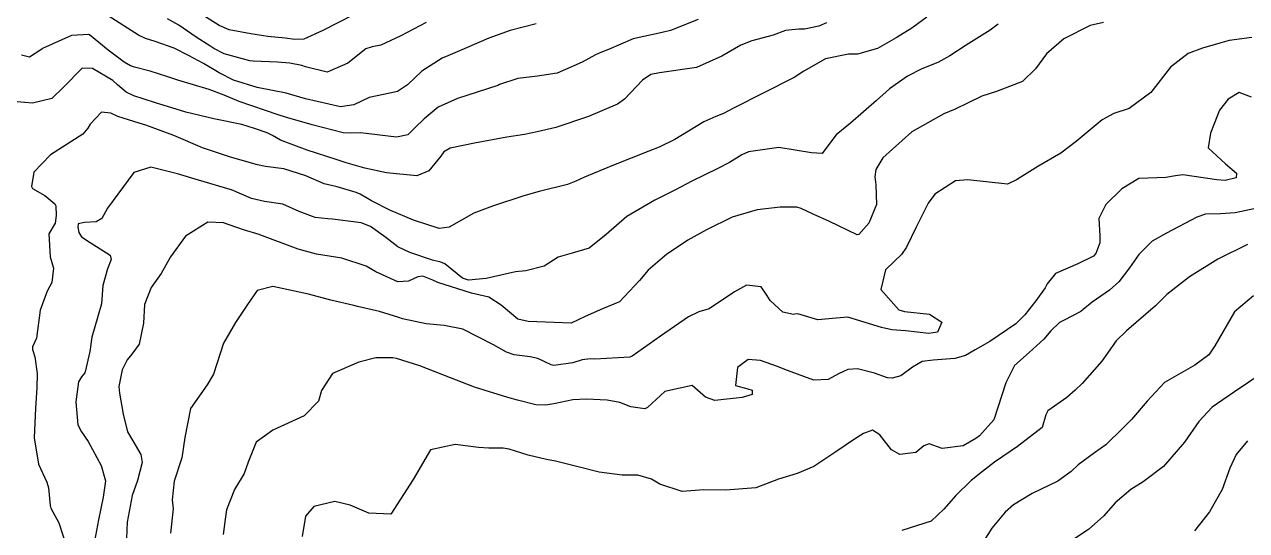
# Model space of a CAD drawing. Header units: feet. Extents: x 1313709 to 1317500, y 405869 to 411659.
# Drawn here: x 1316373.1 to 1316708.2, y 407965.1 to 408103.8 of the extents above; entities that cross this region are included whole.
import ezdxf

# ---------------------------------------------------------------- set-up
doc = ezdxf.new("R2010")
doc.units = ezdxf.units.FT
doc.layers.add('C-TOPO-MAJR', color=32, linetype='CONTINUOUS')

msp = doc.modelspace()

# ---------------------------------------------------------------- linework, layer by layer
at = {"layer": 'C-TOPO-MAJR'}
for points in [[(1316557.84, 408105.22), (1316550.22, 408102.18), (1316547.96, 408101.67), (1316539.98, 408099.87), (1316533.26, 408097.02), (1316531.33, 408096.24), (1316529.7, 408095.56), (1316526, 408093.48), (1316519.18, 408090.51), (1316513.82, 408089.68), (1316508.36, 408089.07), (1316503.39, 408087.34), (1316502.92, 408087.15), (1316491.83, 408083.56), (1316486.52, 408081.21), (1316484.37, 408079.36), (1316482.74, 408077.93), (1316480.13, 408075.51), (1316478.25, 408073.62), (1316475.15, 408072.98), (1316465.28, 408074.15), (1316462.49, 408074.06), (1316460.54, 408074.12), (1316451.96, 408076.28), (1316444.73, 408078.38), (1316442.72, 408079.04), (1316431.99, 408082.76), (1316427.83, 408084.41), (1316423.79, 408085.99), (1316415.2, 408088.58), (1316412.11, 408089.54), (1316407.59, 408091), (1316403.27, 408092.17), (1316402.2, 408092.53), (1316400.5, 408093.5), (1316396.04, 408096.79), (1316390.95, 408101), (1316390.76, 408101.07), (1316386, 408100.81), (1316378.04, 408097.25), (1316377.84, 408097.09), (1316374.53, 408094.84), (1316372.3, 408095.38)], [(1316620.54, 408105.81), (1316616.44, 408102.86), (1316612.16, 408100.19), (1316607.02, 408097.24), (1316601.49, 408095.74), (1316599.1, 408095.7), (1316592.71, 408094.38), (1316586.84, 408091), (1316584.16, 408089.29), (1316575.7, 408084.96), (1316567.51, 408080.86), (1316564.83, 408079.45), (1316562.66, 408078.59), (1316559.4, 408077.15), (1316551.42, 408072.29), (1316547.16, 408070.16), (1316544.29, 408069.08), (1316534.67, 408065.25), (1316526.65, 408061.98), (1316524.3, 408060.89), (1316521.98, 408059.97), (1316514.24, 408058.01), (1316510.06, 408056.87), (1316501.49, 408054), (1316496.34, 408052.08), (1316489.56, 408048.25), (1316486.81, 408047.91), (1316479.83, 408050.14), (1316473.28, 408052.88), (1316468.31, 408055.48), (1316465.19, 408057.27), (1316464.06, 408057.8), (1316458.83, 408059.28), (1316455.25, 408060.12), (1316450.3, 408062.32), (1316444.25, 408064.23), (1316439.23, 408064.9), (1316436.98, 408065.34), (1316429.61, 408067.41), (1316421.97, 408070.02), (1316414.03, 408073.38), (1316406.44, 408076.22), (1316404.58, 408076.75), (1316398.68, 408078.59), (1316396.78, 408079.5), (1316394.22, 408079.82), (1316391.14, 408076.47), (1316390.52, 408075.43), (1316389.1, 408073.78), (1316380.22, 408068.13), (1316375.7, 408063.32), (1316375.01, 408059.42), (1316375.28, 408058.9), (1316378.74, 408056.92), (1316381.43, 408054.67), (1316381.69, 408054.08), (1316381.82, 408051.42), (1316381.53, 408049.4), (1316379.79, 408046.44), (1316380.18, 408040.15), (1316381.1, 408037.04), (1316380.65, 408033.05), (1316379.31, 408030.74), (1316377.41, 408025.51), (1316376.42, 408017.86), (1316375.33, 408015.42), (1316375.3, 408014.74), (1316375.99, 408012.67), (1316376.6, 408008.09), (1316376.54, 408004.2), (1316376.14, 407998.63), (1316375.78, 407990.53), (1316377, 407983.25), (1316379.26, 407978.35), (1316379.72, 407976.77), (1316380.18, 407971.98), (1316380.38, 407971.24), (1316382.56, 407967.17), (1316384.67, 407960.73)], [(1316513.46, 408103.98), (1316506.3, 408102.18), (1316500.4, 408100.07), (1316494.35, 408097.42), (1316489.17, 408095.27), (1316487.63, 408094.6), (1316482.07, 408091.01), (1316478.16, 408087.32), (1316475.4, 408085.45), (1316473.29, 408085.03), (1316467.63, 408083.79), (1316463.39, 408081.76), (1316459.76, 408081.28), (1316450.13, 408083.49), (1316444.89, 408084.97), (1316436.93, 408086.57), (1316430.47, 408088.61), (1316426.53, 408090.57), (1316422.21, 408093.1), (1316418.11, 408095.37), (1316414.17, 408097.33), (1316408.94, 408099.2), (1316406.32, 408099.99), (1316404.4, 408100.89), (1316396.08, 408106.23)], [(1316483.22, 408104.41), (1316476.35, 408100.77), (1316470.79, 408098.19), (1316468.43, 408097.7), (1316466.74, 408097.13), (1316461.78, 408093.24), (1316456.16, 408090.73), (1316450.13, 408092.21), (1316449.17, 408092.56), (1316445.88, 408093.23), (1316442.54, 408093.54), (1316435.87, 408093.8), (1316434.93, 408093.91), (1316427.9, 408095.81), (1316425.08, 408097.22), (1316423.92, 408097.94), (1316420.22, 408100.39), (1316415.47, 408103.66), (1316412.38, 408105.39)], [(1316463.16, 408106.42), (1316454.93, 408102.22), (1316449.7, 408099.83), (1316447.29, 408099.71), (1316444.56, 408100.04), (1316439.81, 408100.56), (1316438.63, 408100.72), (1316435.23, 408101.25), (1316429.22, 408102.41), (1316426.47, 408103.53), (1316420.04, 408107.63)], [(1316592.99, 408104.25), (1316590.9, 408103.41), (1316586.98, 408102.57), (1316585.48, 408102.59), (1316581.8, 408102.21), (1316578.43, 408100.88), (1316572.57, 408099.38), (1316569.57, 408098.18), (1316564.36, 408095.12), (1316557.41, 408092.06), (1316547.22, 408090.6), (1316544.88, 408090.12), (1316542.55, 408088.61), (1316537.67, 408083.35), (1316535.75, 408081.95), (1316527.75, 408078.58), (1316518.8, 408075.61), (1316513.7, 408074.4), (1316510.21, 408073.7), (1316505.4, 408072.96), (1316496.47, 408071.29), (1316489.84, 408069.92), (1316488.07, 408068.89), (1316487.25, 408067.71), (1316484.03, 408063.69), (1316480.72, 408062.3), (1316472.43, 408063.16), (1316466.48, 408064.4), (1316461.3, 408065.93), (1316458.57, 408066.85), (1316450.62, 408069.36), (1316443.35, 408072.13), (1316441.17, 408073.35), (1316439.65, 408074.11), (1316436.23, 408075.34), (1316432.73, 408076.37), (1316425.03, 408077.96), (1316417.38, 408079.75), (1316408.73, 408082.46), (1316403.09, 408084.3), (1316400.98, 408085.3), (1316398.67, 408087.29), (1316397.32, 408088.46), (1316391.81, 408091.81), (1316388.9, 408091.9), (1316383.81, 408086.67), (1316380.64, 408083.55), (1316375.28, 408082.24), (1316371.08, 408082.67)], [(1316640.11, 408103.93), (1316637.94, 408102.28), (1316631.35, 408098.12), (1316626.87, 408095.21), (1316623.55, 408093.39), (1316619.13, 408091.72), (1316615.21, 408089.71), (1316610.32, 408086.16), (1316606.73, 408083), (1316599.64, 408076.82), (1316595.68, 408073.54), (1316595.06, 408072.75), (1316591.83, 408068.47), (1316588.9, 408068.64), (1316579.97, 408070.07), (1316571.61, 408068.93), (1316569.84, 408068.12), (1316566.42, 408066.02), (1316563.2, 408064.38), (1316556.11, 408060.89), (1316551.63, 408058.5), (1316545.94, 408055.63), (1316538.27, 408051.2), (1316532.65, 408046.22), (1316527.92, 408042.51), (1316523.26, 408041.13), (1316519.45, 408040.04), (1316515.58, 408037.58), (1316510.62, 408036.26), (1316507.72, 408035.99), (1316499.67, 408034.2), (1316494.88, 408033.77), (1316493.18, 408034.32), (1316488.42, 408038.21), (1316487.32, 408038.68), (1316485, 408039.2), (1316478.79, 408041.27), (1316475.47, 408042.88), (1316472.21, 408045.43), (1316468.01, 408048.43), (1316465.4, 408049.47), (1316457.59, 408050.46), (1316456.33, 408050.53), (1316452.81, 408050.89), (1316448.4, 408052.52), (1316443.92, 408054.59), (1316438.97, 408055.33), (1316435.33, 408056.11), (1316429.89, 408058.46), (1316429.5, 408058.62), (1316420.84, 408061.19), (1316415.1, 408062.89), (1316407.77, 408064.71), (1316403.12, 408063.29), (1316395.93, 408053.46), (1316394.36, 408050.63), (1316392.74, 408049.75), (1316389.62, 408049.52), (1316387.87, 408049.17), (1316387.73, 408048.27), (1316388.04, 408046.84), (1316388.79, 408045.63), (1316391.14, 408044.03), (1316396.63, 408040.54), (1316396.86, 408039.41), (1316395.87, 408036.84), (1316394.61, 408032.26), (1316394.27, 408027.21), (1316393.27, 408023.77), (1316391.62, 408018.11), (1316391.04, 408014.17), (1316389.78, 408008.59), (1316389.64, 408008.31), (1316388.76, 408007.25), (1316387.93, 408005.81), (1316387.17, 408000.37), (1316387.76, 407994.03), (1316388.79, 407992.13), (1316390.58, 407989.46), (1316394.11, 407982.95), (1316395.36, 407978.74), (1316394.68, 407974.18), (1316393.4, 407968.03), (1316392.32, 407962.13)], [(1316669.01, 408104.34), (1316665.35, 408103.58), (1316658.13, 408099.91), (1316653.34, 408095.78), (1316650.29, 408091.64), (1316646.78, 408088.22), (1316639.63, 408085.47), (1316635.6, 408084.17), (1316631.67, 408082.26), (1316628.27, 408080.6), (1316625.21, 408079.33), (1316616.39, 408074.37), (1316608.45, 408067.29), (1316606.58, 408064.06), (1316606.28, 408062.04), (1316606.53, 408059.86), (1316606.76, 408054.43), (1316604.68, 408049.34), (1316601.91, 408046.27), (1316601.44, 408046.2), (1316593.88, 408049.78), (1316589.33, 408051.79), (1316586.04, 408053.34), (1316584.91, 408053.71), (1316580.33, 408053.71), (1316573.98, 408053.03), (1316567.19, 408050.98), (1316560.16, 408047.55), (1316555.04, 408044.71), (1316549.16, 408040.78), (1316547.97, 408039.78), (1316544.14, 408036.5), (1316541.73, 408033.67), (1316536.24, 408027.75), (1316531.65, 408025.84), (1316526.88, 408023.74), (1316523.03, 408021.94), (1316518.39, 408022.12), (1316511.23, 408022.43), (1316508.44, 408023.04), (1316503.84, 408026.85), (1316500.47, 408029.07), (1316495.68, 408030.16), (1316486.44, 408033.11), (1316485.1, 408033.75), (1316482.35, 408034.8), (1316480.95, 408034.67), (1316478.45, 408033.47), (1316475.49, 408033.29), (1316469.46, 408036.03), (1316466.84, 408037.6), (1316460.12, 408039.77), (1316453.23, 408040.85), (1316448.19, 408042.25), (1316437.65, 408046.15), (1316437.45, 408046.22), (1316433.21, 408047.55), (1316427.68, 408049.48), (1316423.41, 408049.59), (1316417.26, 408045.82), (1316413.15, 408040.13), (1316410.56, 408035.52), (1316407.86, 408031.73), (1316406, 408027.05), (1316405.77, 408021.91), (1316404.6, 408016.2), (1316402.57, 408013.46), (1316401.26, 408011.89), (1316399.93, 408009.13), (1316398.98, 408004.57), (1316399.17, 408002.74), (1316400.2, 407996.95), (1316401.36, 407992.1), (1316402.83, 407989.68), (1316405.06, 407985.88), (1316405.36, 407983.69), (1316404.13, 407978.75), (1316402.62, 407974.67), (1316401.25, 407967.37), (1316400.87, 407958.6)], [(1316709.61, 408100.26), (1316703.46, 408099.47), (1316700.89, 408098.7), (1316696.09, 408097.36), (1316692.19, 408095.86), (1316687.33, 408092.09), (1316681.97, 408085.2), (1316675.98, 408080.8), (1316671.79, 408079.45), (1316668.6, 408077.73), (1316661.51, 408071.77), (1316657.3, 408068.52), (1316651, 408064.91), (1316645.08, 408061.2), (1316642.67, 408060.09), (1316631.74, 408061.21), (1316628.42, 408060.97), (1316622.71, 408057.35), (1316620.89, 408054.86), (1316617.57, 408048.25), (1316614.98, 408042.79), (1316613.62, 408040.78), (1316611.55, 408038.89), (1316609.23, 408036.53), (1316607.97, 408031.16), (1316612.82, 408025.6), (1316614.41, 408025.14), (1316621.29, 408024.41), (1316624.68, 408022.24), (1316623.44, 408019.44), (1316621.13, 408019.11), (1316614.65, 408019.84), (1316610.97, 408020.12), (1316608.09, 408020.73), (1316598.86, 408023.55), (1316595.69, 408023.31), (1316590.66, 408022.88), (1316585.19, 408024.49), (1316584.31, 408024.37), (1316584.02, 408024.28), (1316581.06, 408024.98), (1316577.55, 408028.11), (1316576.71, 408029.58), (1316575.09, 408031.89), (1316571.11, 408032.34), (1316567.77, 408030.52), (1316560.84, 408025.9), (1316558.05, 408025), (1316555.22, 408023.69), (1316547.55, 408018.37), (1316539.7, 408012.86), (1316539.11, 408012.62), (1316529.52, 408012.04), (1316528.34, 408012.17), (1316526.01, 408011.89), (1316523.45, 408011.02), (1316518.25, 408010.37), (1316517.53, 408010.53), (1316513.92, 408012.25), (1316511.76, 408012.75), (1316507.4, 408013.28), (1316505.27, 408014), (1316501.73, 408016), (1316493.3, 408020.26), (1316488.22, 408021.34), (1316483.27, 408021.76), (1316476.77, 408023.13), (1316475.76, 408023.46), (1316470.47, 408025.15), (1316464.4, 408026.53), (1316463.4, 408026.75), (1316457.11, 408028.26), (1316450.96, 408029.89), (1316441.22, 408032.02), (1316436.93, 408030.87), (1316434.25, 408027.05), (1316431.02, 408022.1), (1316427.7, 408016.45), (1316424.91, 408007.91), (1316423.23, 408005.07), (1316418.61, 407998.5), (1316417.1, 407990.55), (1316416.23, 407984.98), (1316414.2, 407978.57), (1316413.66, 407973.49), (1316413.86, 407971.02), (1316413.2, 407964.37)], [(1316709.55, 408083.87), (1316706.17, 408085.23), (1316703.2, 408083.33), (1316700.82, 408080.35), (1316699.32, 408076.59), (1316698.28, 408074.06), (1316697.67, 408070.02), (1316702.44, 408065.65), (1316705.41, 408063.08), (1316705.39, 408061.8), (1316702.31, 408061.09), (1316700.06, 408061.28), (1316690.72, 408062.59), (1316688.75, 408062.35), (1316686.09, 408061.91), (1316678.67, 408061.59), (1316673.99, 408058.78), (1316669.65, 408054.51), (1316667.7, 408050.66), (1316668.01, 408045.85), (1316667.95, 408043.94), (1316666.87, 408041.01), (1316666.27, 408040.3), (1316661.98, 408038.23), (1316655.79, 408035.52), (1316653.49, 408032.69), (1316652.94, 408031.62), (1316650.4, 408028.05), (1316647.38, 408024.25), (1316644.96, 408021.76), (1316637.84, 408016.87), (1316633.81, 408014.62), (1316631.11, 408013.08), (1316628.18, 408012.27), (1316622.24, 408011.8), (1316619.29, 408011.38), (1316616.61, 408009.9), (1316613.39, 408007.54), (1316611.01, 408006.84), (1316609.75, 408006.98), (1316606.22, 408008.2), (1316601.49, 408009.42), (1316598.88, 408009.25), (1316596.36, 408008.01), (1316593.45, 408006.46), (1316589.58, 408006.32), (1316582.38, 408008.93), (1316579.34, 408010.19), (1316574.92, 408011.73), (1316571.57, 408011.98), (1316568.59, 408009.8), (1316568.05, 408004.88), (1316571.49, 408003.96), (1316572.69, 408003.56), (1316572.69, 408002.39), (1316569.87, 408001.53), (1316562.37, 408000.74), (1316559.84, 408001.67), (1316556.15, 408004.8), (1316548.7, 408003.19), (1316543.91, 407998.83), (1316543.25, 407998.43), (1316539.42, 407998.95), (1316536.38, 408000.14), (1316532.88, 408000.82), (1316527.21, 408001.06), (1316523.45, 408000.91), (1316518.29, 407999.86), (1316516.05, 407999.43), (1316513.33, 407999.58), (1316508.28, 408000.82), (1316505.62, 408001.56), (1316496.49, 408004.35), (1316489.96, 408006.92), (1316481.55, 408010.2), (1316475.11, 408012.25), (1316474.13, 408012.47), (1316469.45, 408012.47), (1316464.8, 408011.25), (1316457.55, 408008.16), (1316454.59, 408003.51), (1316453.7, 408000.58), (1316449.83, 407996.55), (1316441.21, 407992.64), (1316436.64, 407989.31), (1316434.48, 407983.83), (1316433.38, 407980.75), (1316430.7, 407976.34), (1316428.53, 407970.72), (1316428.25, 407968.84), (1316427.57, 407964.02)], [(1316712.43, 408053.77), (1316705.04, 408052.15), (1316701.03, 408051.88), (1316696.94, 408051.78), (1316694.55, 408051.04), (1316686.21, 408046.58), (1316682.31, 408044.38), (1316678.64, 408040.76), (1316676.15, 408037.13), (1316673.18, 408033.25), (1316670.6, 408031.03), (1316665.85, 408027.73), (1316663.4, 408025.65), (1316662.73, 408025.12), (1316658.23, 408022.8), (1316656.9, 408022.13), (1316654.53, 408019.82), (1316652.62, 408017.53), (1316648.64, 408013.86), (1316644.56, 408010.36), (1316642.18, 408005.59), (1316638.91, 407995.39), (1316634.94, 407991.04), (1316633.96, 407990.32), (1316630.46, 407988.27), (1316624.73, 407987.58), (1316621.21, 407988.85), (1316619.76, 407988.34), (1316617.54, 407986.5), (1316613.12, 407985.91), (1316610.82, 407987.19), (1316607.61, 407991.29), (1316605.62, 407992.57), (1316603.16, 407991.67), (1316600.69, 407990.1), (1316595.61, 407986.64), (1316589.56, 407982.67), (1316584.94, 407980.76), (1316579.87, 407979.19), (1316573.65, 407976.79), (1316565.43, 407976.13), (1316559.35, 407976.2), (1316553.44, 407975.74), (1316547.34, 407977.81), (1316545.07, 407979.15), (1316541.31, 407980.23), (1316537.03, 407980.26), (1316530.65, 407981.05), (1316524.98, 407982.58), (1316518.73, 407984.13), (1316516.27, 407984.56), (1316511.27, 407985.72), (1316505.99, 407987.43), (1316504.4, 407987.69), (1316500.43, 407987.62), (1316497.64, 407987.82), (1316491.19, 407988.68), (1316484.45, 407987.17), (1316479.68, 407979.08), (1316473.6, 407969.54), (1316467.57, 407969.84), (1316462.41, 407972.06), (1316458.19, 407973.04), (1316452.49, 407971.67), (1316450.17, 407969.03), (1316449.25, 407963.43)], [(1316708.47, 408043.49), (1316700.31, 408039.5), (1316692.56, 408034.68), (1316686.35, 408029.76), (1316683.21, 408026.7), (1316675.27, 408019.8), (1316672.48, 408017.07), (1316668.53, 408011.52), (1316663.11, 408005.38), (1316661.17, 408003.57), (1316658.9, 408001.52), (1316653.73, 407997.92), (1316653.19, 407996.79), (1316652.14, 407993.29), (1316645.4, 407988.09), (1316639.11, 407983.81), (1316635.79, 407981.3), (1316632.66, 407978.81), (1316628.47, 407974.71), (1316625.21, 407970.9), (1316621.76, 407967.65), (1316613.68, 407965.05)], [(1316710.07, 408029.39), (1316704.92, 408025.01), (1316699.49, 408015.7), (1316697.86, 408013.22), (1316694.06, 408010.46), (1316685.73, 408005.71), (1316680.99, 408000.51), (1316676.63, 407995.49), (1316674.36, 407993.2), (1316669.63, 407988.59), (1316666.49, 407986.35), (1316662, 407983.1), (1316660.07, 407981.3), (1316656.42, 407978.65), (1316649.4, 407975.24), (1316644.28, 407972.14), (1316642.06, 407970.13), (1316638.35, 407965.77), (1316632.85, 407957.08)], [(1316711.99, 408007.99), (1316707.13, 408004.56), (1316706.38, 408004.15), (1316698.75, 407998.87), (1316695.12, 407995), (1316691.19, 407989.32), (1316685.41, 407982.67), (1316679.82, 407978.39), (1316676.47, 407976.33), (1316672.15, 407972.69), (1316669.05, 407969.12), (1316664.91, 407965.36), (1316660.31, 407962.31)], [(1316708.46, 407989.63), (1316705.32, 407985.96), (1316703.61, 407982.15), (1316701.51, 407976.34), (1316698.02, 407970.2), (1316693.91, 407964.99)]]:
    msp.add_lwpolyline(points, dxfattribs=at)

doc.saveas('drawing.dxf')
